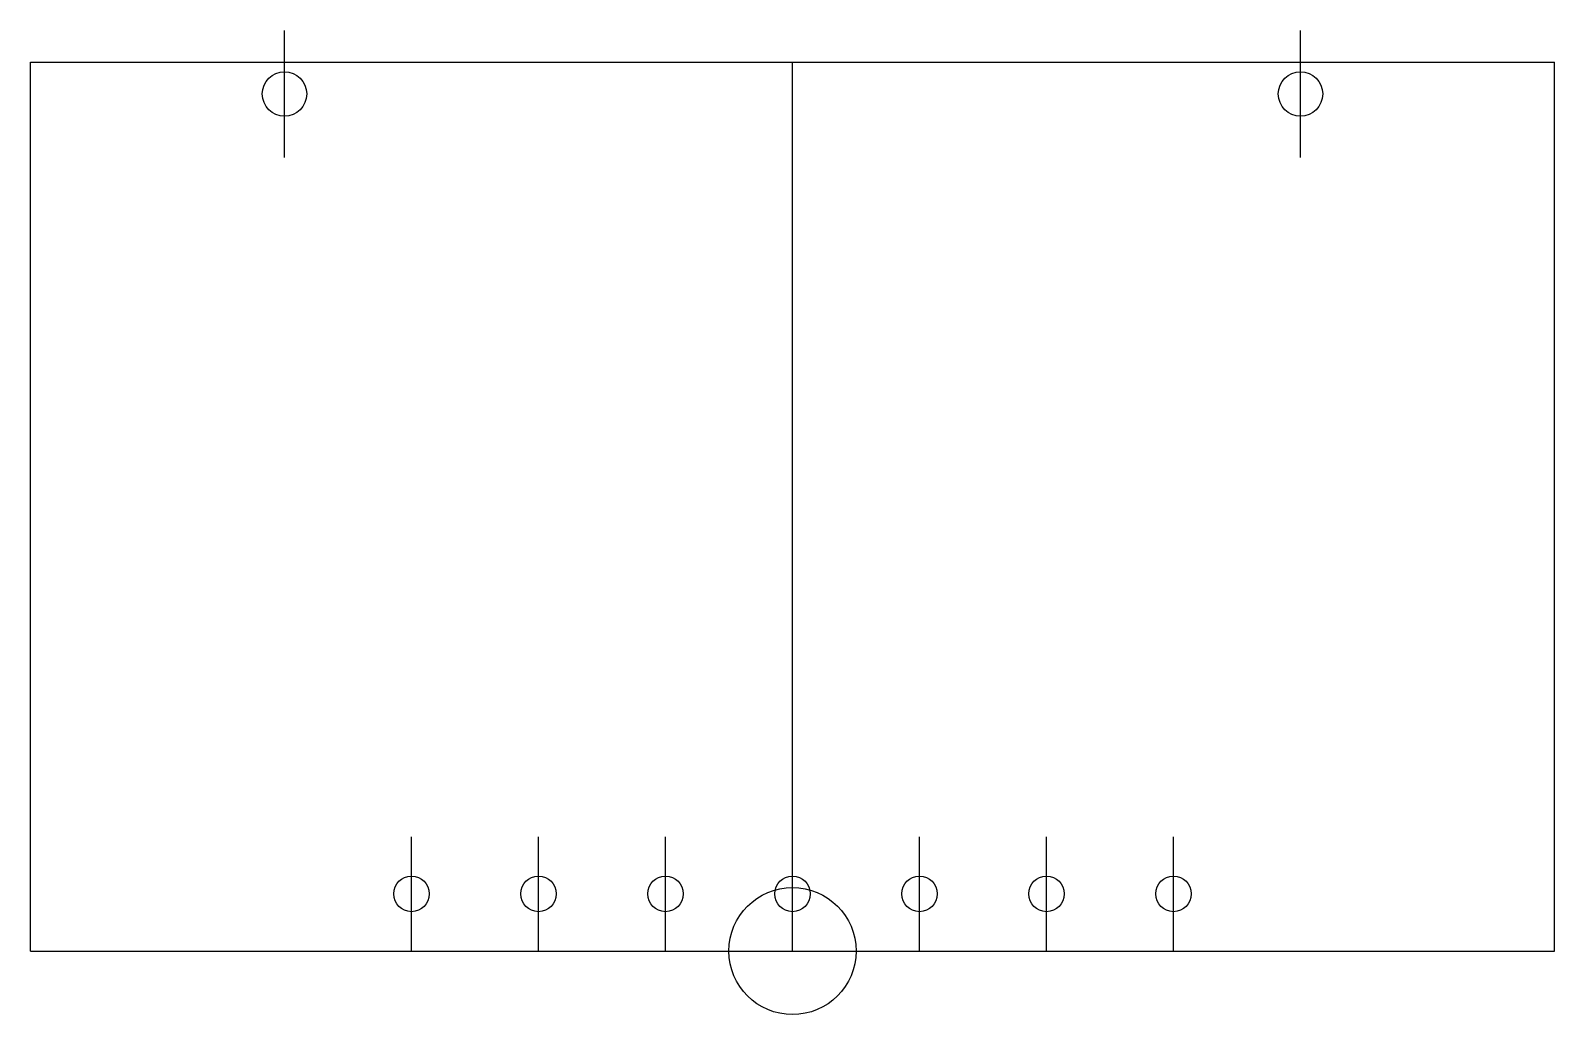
# Model space of a CAD drawing. Extents: x -120 to 120, y -10 to 145.
import ezdxf

# ---------------------------------------------------------------- set-up
doc = ezdxf.new("R2010")
doc.units = 0
doc.layers.add('BOUNDARY', color=7, linetype='CONTINUOUS')

msp = doc.modelspace()

# ---------------------------------------------------------------- linework, layer by layer
at = {"layer": 'BOUNDARY'}
for p, q in [((-80, 125), (-80, 145)), ((80, 125), (80, 145)), ((-120, 0), (-120, 140)), ((-120, 140), (120, 140)), ((0, 0), (0, 140)), ((120, 0), (120, 140)), ((-60, 0), (-60, 18)), ((-40, 0), (-40, 18)), ((-20, 0), (-20, 18)), ((0, 0), (0, 18)), ((20, 0), (20, 18)), ((40, 0), (40, 18)), ((60, 0), (60, 18)), ((-120, 0), (120, 0))]:
    msp.add_line(p, q, dxfattribs=at)
for centre, radius in [((-80, 135), 3.5), ((80, 135), 3.5), ((-60, 9), 2.8), ((-40, 9), 2.8), ((-20, 9), 2.8), ((0, 0), 10), ((0, 9), 2.8), ((20, 9), 2.8), ((40, 9), 2.8), ((60, 9), 2.8)]:
    msp.add_circle(centre, radius, dxfattribs=at)

doc.saveas('drawing.dxf')
